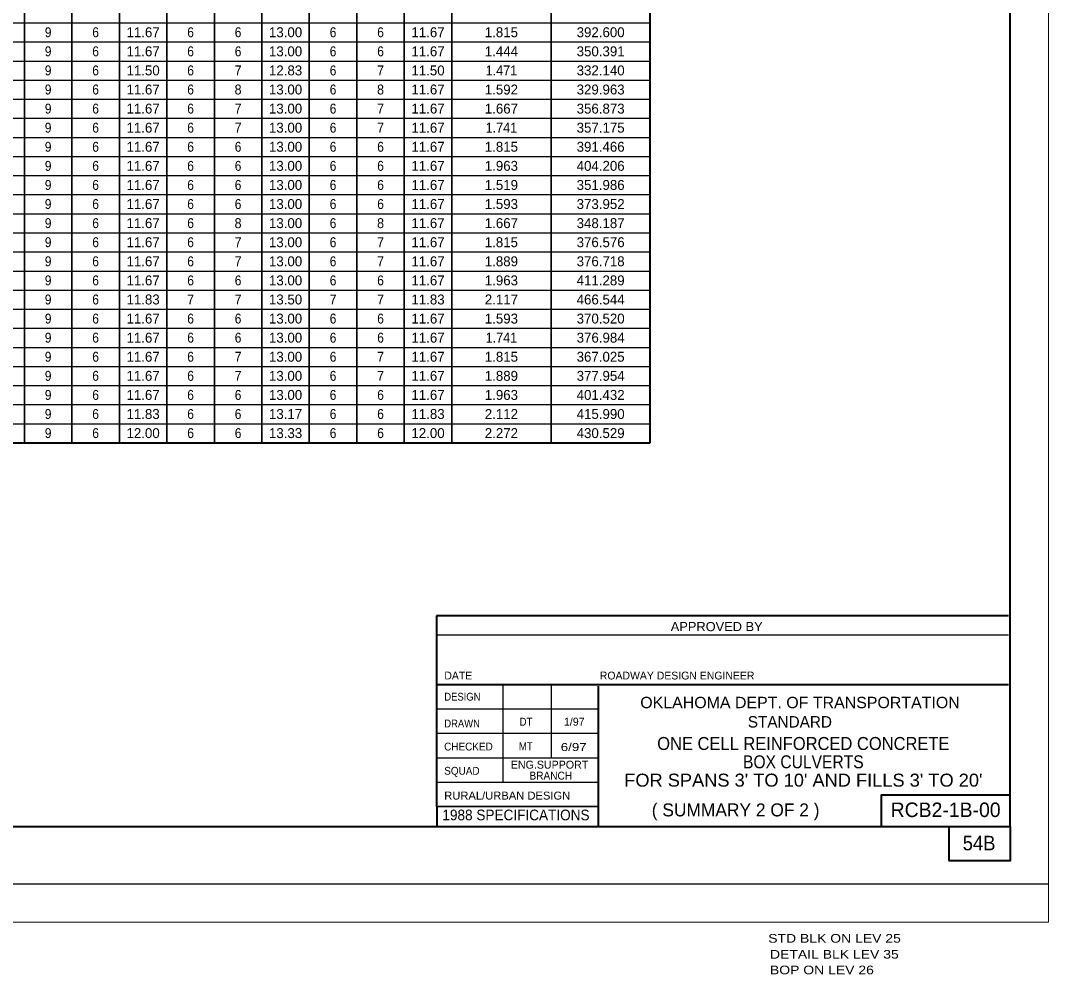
# Model space of a CAD drawing. Extents: x 95 to 131, y 74.5 to 99.5.
# Drawn here: x 117.53 to 130.99, y 74.45 to 86.94 of the extents above; entities that cross this region are included whole.
import ezdxf
from ezdxf.enums import TextEntityAlignment as Align

# ---------------------------------------------------------------- set-up
doc = ezdxf.new("R2010")
doc.units = 0
doc.header["$LTSCALE"] = 0.052
for name, color, linetype, lineweight in [('1', 7, 'Continuous', 35), ('25', 7, 'Continuous', 25), ('60', 7, 'Continuous', 25)]:
    doc.layers.add(name, color=color, linetype=linetype, lineweight=lineweight)
doc.layers.add('2', color=7, linetype='Continuous')

msp = doc.modelspace()

# ---------------------------------------------------------------- linework, layer by layer
at = {"layer": '1', "lineweight": 13}
for p, q in [((130.99033, 75.13758), (130.99033, 98.13758)), ((94.99033, 75.13758), (130.99033, 75.13758))]:
    msp.add_line(p, q, dxfattribs=at)
at = {"layer": '1', "lineweight": 40}
for p, q in [((130.49033, 76.38758), (130.49033, 96.88758)), ((125.77508, 81.414), (125.77508, 93.414)), ((97.99033, 76.38758), (130.49033, 76.38758))]:
    msp.add_line(p, q, dxfattribs=at)
at = {"layer": '1'}
for p, q in [((117.57708, 81.414), (117.57708, 93.414)), ((118.19908, 81.414), (118.19908, 93.414)), ((118.82108, 81.414), (118.82108, 93.414)), ((119.44308, 81.414), (119.44308, 93.414)), ((120.06508, 81.414), (120.06508, 93.414)), ((120.68708, 81.414), (120.68708, 93.414)), ((121.30908, 81.414), (121.30908, 93.414)), ((121.93108, 81.414), (121.93108, 93.414)), ((122.55308, 81.414), (122.55308, 93.414)), ((123.17508, 81.414), (123.17508, 93.414)), ((124.47508, 81.414), (124.47508, 93.414))]:
    msp.add_line(p, q, dxfattribs=at)
at = {"layer": '1', "lineweight": 25}
msp.add_line((96.49033, 75.63758), (130.99033, 75.63758), dxfattribs=at)
at = {"layer": '25', "lineweight": 40}
for p, q in [((122.97658, 79.14717), (122.97658, 76.65067)), ((130.46608, 79.14717), (122.97658, 79.14717)), ((122.97658, 78.24842), (130.46608, 78.24842)), ((125.09392, 78.22533), (125.09392, 76.398)), ((122.97758, 76.65067), (122.97758, 76.39825))]:
    msp.add_line(p, q, dxfattribs=at)
at = {"layer": '25'}
for p, q in [((122.97758, 78.8975), (130.46708, 78.8975)), ((123.84342, 78.25158), (123.84342, 76.97342)), ((124.4755, 78.24842), (124.4755, 77.28975)), ((122.97758, 77.92883), (125.09458, 77.92883)), ((122.97758, 77.60933), (125.09458, 77.60933)), ((122.97758, 77.28975), (125.0925, 77.28975)), ((122.97758, 76.97025), (125.0925, 76.97025))]:
    msp.add_line(p, q, dxfattribs=at)
at = {"layer": '25', "lineweight": 35}
msp.add_line((122.97758, 76.65067), (125.09417, 76.65067), dxfattribs=at)
at = {"layer": '25', "lineweight": 40}
for points in [[(130.49392, 76.79792), (128.79992, 76.79792), (128.79992, 76.3985)], [(130.49017, 76.38825), (130.49017, 75.93892), (129.69125, 75.93892), (129.69125, 76.38825)]]:
    msp.add_lwpolyline(points, dxfattribs=at)
at = {"layer": '60'}
for p, q in [((101.83483, 86.914), (125.77508, 86.914)), ((99.96883, 86.664), (125.77508, 86.664)), ((101.83483, 86.414), (125.77508, 86.414)), ((101.83483, 86.164), (125.77508, 86.164)), ((101.83483, 85.914), (125.77508, 85.914)), ((101.83483, 85.664), (125.77508, 85.664)), ((101.83483, 85.414), (125.77508, 85.414)), ((101.83483, 85.164), (125.77508, 85.164)), ((99.96883, 84.914), (125.77508, 84.914)), ((101.83483, 84.664), (125.77508, 84.664)), ((101.83483, 84.414), (125.77508, 84.414)), ((101.83483, 84.164), (125.77508, 84.164)), ((101.83483, 83.914), (125.77508, 83.914)), ((101.83483, 83.664), (125.77508, 83.664)), ((101.83483, 83.414), (125.77508, 83.414)), ((99.96883, 83.164), (125.77508, 83.164)), ((101.83483, 82.914), (125.77508, 82.914)), ((101.83483, 82.664), (125.77508, 82.664)), ((101.83483, 82.414), (125.77508, 82.414)), ((101.83483, 82.164), (125.77508, 82.164)), ((101.83483, 81.914), (125.77508, 81.914)), ((101.83483, 81.664), (125.77508, 81.664))]:
    msp.add_line(p, q, dxfattribs=at)
at = {"layer": '60', "lineweight": 40}
msp.add_line((99.96883, 81.414), (125.77508, 81.414), dxfattribs=at)

# ---------------------------------------------------------------- texts
at = {"layer": '1'}
msp.add_text('1/97', height=0.1042, dxfattribs=at).set_placement((124.644, 77.70925))
for s, height, width, p in [('DT', 0.1042, 0.9, (124.064, 77.70925)), ('MT', 0.1042, 0.9, (124.05367, 77.388)), ('6/97', 0.1042, 1.25, (124.60258, 77.37767)), ('STD BLK ON LEV 25', 0.1139, 1.2, (127.32, 74.867)), ('DETAIL BLK LEV 35', 0.1139, 1.2, (127.34317, 74.65808)), ('BOP ON LEV 26', 0.1139, 1.2, (127.3425, 74.45292))]:
    msp.add_text(s, height=height, dxfattribs=dict(at, width=width)).set_placement(p)
msp.add_text('( SUMMARY 2 OF 2 )', height=0.17, dxfattribs=at).set_placement((126.89312, 76.52133), align=Align.CENTER)
at = {"layer": '2'}
for s, height, width, p in [('9', 0.13, 0.9, (117.88813, 86.72608)), ('6', 0.13, 0.9, (118.51004, 86.72608)), ('6', 0.13, 0.9, (119.75404, 86.72608)), ('6', 0.13, 0.9, (120.37604, 86.72608)), ('6', 0.13, 0.9, (121.62004, 86.72608)), ('6', 0.13, 0.9, (122.24204, 86.72608)), ('9', 0.13, 0.9, (117.88813, 86.47608)), ('6', 0.13, 0.9, (118.51004, 86.47608)), ('6', 0.13, 0.9, (119.75404, 86.47608)), ('6', 0.13, 0.9, (120.37604, 86.47608)), ('6', 0.13, 0.9, (121.62004, 86.47608)), ('6', 0.13, 0.9, (122.24204, 86.47608)), ('9', 0.13, 0.9, (117.88813, 86.22608)), ('6', 0.13, 0.9, (118.51004, 86.22608)), ('6', 0.13, 0.9, (119.75404, 86.22608)), ('7', 0.13, 0.95, (120.37613, 86.22608)), ('6', 0.13, 0.9, (121.62004, 86.22608)), ('7', 0.13, 0.95, (122.24213, 86.22608)), ('1.471', 0.13, 0.95, (123.82508, 86.22608)), ('9', 0.13, 0.9, (117.88813, 85.97608)), ('6', 0.13, 0.9, (118.51004, 85.97608)), ('6', 0.13, 0.9, (119.75404, 85.97608)), ('8', 0.13, 0.95, (120.37608, 85.97608)), ('6', 0.13, 0.9, (121.62004, 85.97608)), ('8', 0.13, 0.95, (122.24208, 85.97608)), ('9', 0.13, 0.9, (117.88813, 85.72608)), ('6', 0.13, 0.9, (118.51004, 85.72608)), ('6', 0.13, 0.9, (119.75404, 85.72608)), ('7', 0.13, 0.95, (120.37613, 85.72608)), ('6', 0.13, 0.9, (121.62004, 85.72608)), ('7', 0.13, 0.95, (122.24213, 85.72608)), ('9', 0.13, 0.9, (117.88813, 85.47608)), ('6', 0.13, 0.9, (118.51004, 85.47608)), ('6', 0.13, 0.9, (119.75404, 85.47608)), ('7', 0.13, 0.95, (120.37613, 85.47608)), ('6', 0.13, 0.9, (121.62004, 85.47608)), ('7', 0.13, 0.95, (122.24213, 85.47608)), ('1.741', 0.13, 0.95, (123.82508, 85.47608)), ('9', 0.13, 0.9, (117.88813, 85.22608)), ('6', 0.13, 0.9, (118.51004, 85.22608)), ('6', 0.13, 0.9, (119.75404, 85.22608)), ('6', 0.13, 0.9, (120.37604, 85.22608)), ('6', 0.13, 0.9, (121.62004, 85.22608)), ('6', 0.13, 0.9, (122.24204, 85.22608)), ('9', 0.13, 0.9, (117.88813, 84.97608)), ('6', 0.13, 0.9, (118.51004, 84.97608)), ('6', 0.13, 0.9, (119.75404, 84.97608)), ('6', 0.13, 0.9, (120.37604, 84.97608)), ('6', 0.13, 0.9, (121.62004, 84.97608)), ('6', 0.13, 0.9, (122.24204, 84.97608)), ('9', 0.13, 0.9, (117.88813, 84.72608)), ('6', 0.13, 0.9, (118.51004, 84.72608)), ('6', 0.13, 0.9, (119.75404, 84.72608)), ('6', 0.13, 0.9, (120.37604, 84.72608)), ('6', 0.13, 0.9, (121.62004, 84.72608)), ('6', 0.13, 0.9, (122.24204, 84.72608)), ('9', 0.13, 0.9, (117.88813, 84.47608)), ('6', 0.13, 0.9, (118.51004, 84.47608)), ('6', 0.13, 0.9, (119.75404, 84.47608)), ('6', 0.13, 0.9, (120.37604, 84.47608)), ('6', 0.13, 0.9, (121.62004, 84.47608)), ('6', 0.13, 0.9, (122.24204, 84.47608)), ('9', 0.13, 0.9, (117.88813, 84.22608)), ('6', 0.13, 0.9, (118.51004, 84.22608)), ('6', 0.13, 0.9, (119.75404, 84.22608)), ('8', 0.13, 0.95, (120.37608, 84.22608)), ('6', 0.13, 0.9, (121.62004, 84.22608)), ('8', 0.13, 0.95, (122.24208, 84.22608)), ('9', 0.13, 0.9, (117.88813, 83.97608)), ('6', 0.13, 0.9, (118.51004, 83.97608)), ('6', 0.13, 0.9, (119.75404, 83.97608)), ('7', 0.13, 0.95, (120.37613, 83.97608)), ('6', 0.13, 0.9, (121.62004, 83.97608)), ('7', 0.13, 0.95, (122.24213, 83.97608)), ('9', 0.13, 0.9, (117.88813, 83.72608)), ('6', 0.13, 0.9, (118.51004, 83.72608)), ('6', 0.13, 0.9, (119.75404, 83.72608)), ('7', 0.13, 0.95, (120.37613, 83.72608)), ('6', 0.13, 0.9, (121.62004, 83.72608)), ('7', 0.13, 0.95, (122.24213, 83.72608)), ('9', 0.13, 0.9, (117.88813, 83.47608)), ('6', 0.13, 0.9, (118.51004, 83.47608)), ('6', 0.13, 0.9, (119.75404, 83.47608)), ('6', 0.13, 0.9, (120.37604, 83.47608)), ('6', 0.13, 0.9, (121.62004, 83.47608)), ('6', 0.13, 0.9, (122.24204, 83.47608)), ('9', 0.13, 0.9, (117.88813, 83.22608)), ('6', 0.13, 0.9, (118.51004, 83.22608)), ('7', 0.13, 0.95, (119.75413, 83.22608)), ('7', 0.13, 0.95, (120.37613, 83.22608)), ('7', 0.13, 0.95, (121.62013, 83.22608)), ('7', 0.13, 0.95, (122.24213, 83.22608)), ('9', 0.13, 0.9, (117.88813, 82.97608)), ('6', 0.13, 0.9, (118.51004, 82.97608)), ('6', 0.13, 0.9, (119.75404, 82.97608)), ('6', 0.13, 0.9, (120.37604, 82.97608)), ('6', 0.13, 0.9, (121.62004, 82.97608)), ('6', 0.13, 0.9, (122.24204, 82.97608)), ('9', 0.13, 0.9, (117.88813, 82.72608)), ('6', 0.13, 0.9, (118.51004, 82.72608)), ('6', 0.13, 0.9, (119.75404, 82.72608)), ('6', 0.13, 0.9, (120.37604, 82.72608)), ('6', 0.13, 0.9, (121.62004, 82.72608)), ('6', 0.13, 0.9, (122.24204, 82.72608)), ('1.741', 0.13, 0.95, (123.82508, 82.72608)), ('9', 0.13, 0.9, (117.88813, 82.47608)), ('6', 0.13, 0.9, (118.51004, 82.47608)), ('6', 0.13, 0.9, (119.75404, 82.47608)), ('7', 0.13, 0.95, (120.37613, 82.47608)), ('6', 0.13, 0.9, (121.62004, 82.47608)), ('7', 0.13, 0.95, (122.24213, 82.47608)), ('9', 0.13, 0.9, (117.88813, 82.22608)), ('6', 0.13, 0.9, (118.51004, 82.22608)), ('6', 0.13, 0.9, (119.75404, 82.22608)), ('7', 0.13, 0.95, (120.37613, 82.22608)), ('6', 0.13, 0.9, (121.62004, 82.22608)), ('7', 0.13, 0.95, (122.24213, 82.22608)), ('9', 0.13, 0.9, (117.88813, 81.97608)), ('6', 0.13, 0.9, (118.51004, 81.97608)), ('6', 0.13, 0.9, (119.75404, 81.97608)), ('6', 0.13, 0.9, (120.37604, 81.97608)), ('6', 0.13, 0.9, (121.62004, 81.97608)), ('6', 0.13, 0.9, (122.24204, 81.97608)), ('9', 0.13, 0.9, (117.88813, 81.72608)), ('6', 0.13, 0.9, (118.51004, 81.72608)), ('6', 0.13, 0.9, (119.75404, 81.72608)), ('6', 0.13, 0.9, (120.37604, 81.72608)), ('6', 0.13, 0.9, (121.62004, 81.72608)), ('6', 0.13, 0.9, (122.24204, 81.72608)), ('9', 0.13, 0.9, (117.88813, 81.47608)), ('6', 0.13, 0.9, (118.51004, 81.47608)), ('6', 0.13, 0.9, (119.75404, 81.47608)), ('6', 0.13, 0.9, (120.37604, 81.47608)), ('6', 0.13, 0.9, (121.62004, 81.47608)), ('6', 0.13, 0.9, (122.24204, 81.47608)), ('ONE CELL REINFORCED CONCRETE', 0.17, 0.95, (127.78004, 77.39092)), ('BOX CULVERTS', 0.17, 0.9, (127.78004, 77.15092)), ("FOR SPANS 3' TO 10' AND FILLS 3' TO 20'", 0.17, 1.05, (127.78008, 76.91092))]:
    msp.add_text(s, height=height, dxfattribs=dict(at, width=width)).set_placement(p, align=Align.CENTER)
for s, p in [('11.67', (119.13213, 86.72608)), ('13.00', (120.99808, 86.72608)), ('11.67', (122.86413, 86.72608)), ('1.815', (123.82504, 86.72608)), ('392.600', (125.12508, 86.72608)), ('11.67', (119.13213, 86.47608)), ('13.00', (120.99808, 86.47608)), ('11.67', (122.86413, 86.47608)), ('1.444', (123.82504, 86.47608)), ('350.391', (125.12508, 86.47608)), ('11.50', (119.13208, 86.22608)), ('12.83', (120.99813, 86.22608)), ('11.50', (122.86408, 86.22608)), ('332.140', (125.12508, 86.22608)), ('11.67', (119.13213, 85.97608)), ('13.00', (120.99808, 85.97608)), ('11.67', (122.86413, 85.97608)), ('1.592', (123.82508, 85.97608)), ('329.963', (125.12504, 85.97608)), ('11.67', (119.13213, 85.72608)), ('13.00', (120.99808, 85.72608)), ('11.67', (122.86413, 85.72608)), ('1.667', (123.82512, 85.72608)), ('356.873', (125.12504, 85.72608)), ('11.67', (119.13213, 85.47608)), ('13.00', (120.99808, 85.47608)), ('11.67', (122.86413, 85.47608)), ('357.175', (125.12512, 85.47608)), ('11.67', (119.13213, 85.22608)), ('13.00', (120.99808, 85.22608)), ('11.67', (122.86413, 85.22608)), ('1.815', (123.82504, 85.22608)), ('391.466', (125.12512, 85.22608)), ('11.67', (119.13213, 84.97608)), ('13.00', (120.99808, 84.97608)), ('11.67', (122.86413, 84.97608)), ('1.963', (123.82512, 84.97608)), ('404.206', (125.12512, 84.97608)), ('11.67', (119.13213, 84.72608)), ('13.00', (120.99808, 84.72608)), ('11.67', (122.86413, 84.72608)), ('1.519', (123.82512, 84.72608)), ('351.986', (125.12512, 84.72608)), ('11.67', (119.13213, 84.47608)), ('13.00', (120.99808, 84.47608)), ('11.67', (122.86413, 84.47608)), ('1.593', (123.82512, 84.47608)), ('373.952', (125.12508, 84.47608)), ('11.67', (119.13213, 84.22608)), ('13.00', (120.99808, 84.22608)), ('11.67', (122.86413, 84.22608)), ('1.667', (123.82512, 84.22608)), ('348.187', (125.12504, 84.22608)), ('11.67', (119.13213, 83.97608)), ('13.00', (120.99808, 83.97608)), ('11.67', (122.86413, 83.97608)), ('1.815', (123.82504, 83.97608)), ('376.576', (125.12512, 83.97608)), ('11.67', (119.13213, 83.72608)), ('13.00', (120.99808, 83.72608)), ('11.67', (122.86413, 83.72608)), ('1.889', (123.82512, 83.72608)), ('376.718', (125.12508, 83.72608)), ('11.67', (119.13213, 83.47608)), ('13.00', (120.99808, 83.47608)), ('11.67', (122.86413, 83.47608)), ('1.963', (123.82512, 83.47608)), ('411.289', (125.12504, 83.47608)), ('11.83', (119.13213, 83.22608)), ('13.50', (120.99808, 83.22608)), ('11.83', (122.86413, 83.22608)), ('2.117', (123.82512, 83.22608)), ('466.544', (125.12512, 83.22608)), ('11.67', (119.13213, 82.97608)), ('13.00', (120.99808, 82.97608)), ('11.67', (122.86413, 82.97608)), ('1.593', (123.82512, 82.97608)), ('370.520', (125.12508, 82.97608)), ('11.67', (119.13213, 82.72608)), ('13.00', (120.99808, 82.72608)), ('11.67', (122.86413, 82.72608)), ('376.984', (125.12512, 82.72608)), ('11.67', (119.13213, 82.47608)), ('13.00', (120.99808, 82.47608)), ('11.67', (122.86413, 82.47608)), ('1.815', (123.82504, 82.47608)), ('367.025', (125.12512, 82.47608)), ('11.67', (119.13213, 82.22608)), ('13.00', (120.99808, 82.22608)), ('11.67', (122.86413, 82.22608)), ('1.889', (123.82512, 82.22608)), ('377.954', (125.12512, 82.22608)), ('11.67', (119.13213, 81.97608)), ('13.00', (120.99808, 81.97608)), ('11.67', (122.86413, 81.97608)), ('1.963', (123.82512, 81.97608)), ('401.432', (125.12508, 81.97608)), ('11.83', (119.13213, 81.72608)), ('13.17', (120.99813, 81.72608)), ('11.83', (122.86413, 81.72608)), ('2.112', (123.82508, 81.72608)), ('415.990', (125.12508, 81.72608)), ('12.00', (119.13208, 81.47608)), ('13.33', (120.99813, 81.47608)), ('12.00', (122.86408, 81.47608)), ('2.272', (123.82508, 81.47608)), ('430.529', (125.12504, 81.47608))]:
    msp.add_text(s, height=0.13, dxfattribs=at).set_placement(p, align=Align.CENTER)
at = {"layer": '25'}
for s, height, width, p in [('APPROVED BY', 0.1196, 1.05, (126.04333, 78.94742)), ('DESIGN', 0.1025, 0.9, (123.0775, 78.03775)), ('OKLAHOMA DEPT. OF TRANSPORTATION', 0.1486, 1.05, (125.64375, 77.93858)), ('DRAWN', 0.1025, 0.9, (123.0775, 77.68625)), ('CHECKED', 0.1025, 0.95, (123.0755, 77.38467)), ('SQUAD', 0.1025, 0.95, (123.0765, 77.06708)), ('BRANCH', 0.1042, 0.95, (124.19242, 77.00275)), ('RURAL/URBAN DESIGN', 0.1042, 1.05, (123.0765, 76.7415)), ('1988 SPECIFICATIONS', 0.14, 0.95, (123.05233, 76.47008))]:
    msp.add_text(s, height=height, dxfattribs=dict(at, width=width)).set_placement(p)
for s, height, p in [('DATE', 0.1025, (123.0775, 78.31442)), ('ROADWAY DESIGN ENGINEER', 0.1025, (125.11383, 78.31442)), ('STANDARD', 0.1498, (127.05283, 77.68467)), ('ENG.SUPPORT', 0.1042, (123.94875, 77.14633))]:
    msp.add_text(s, height=height, dxfattribs=at).set_placement(p)
msp.add_text('RCB2-1B-00', height=0.19, dxfattribs=at).set_placement((129.64358, 76.51267), align=Align.CENTER)
at = {"layer": '25', "width": 0.95}
msp.add_text('54B', height=0.19, dxfattribs=at).set_placement((130.08221, 76.07725), align=Align.CENTER)

doc.saveas('drawing.dxf')
